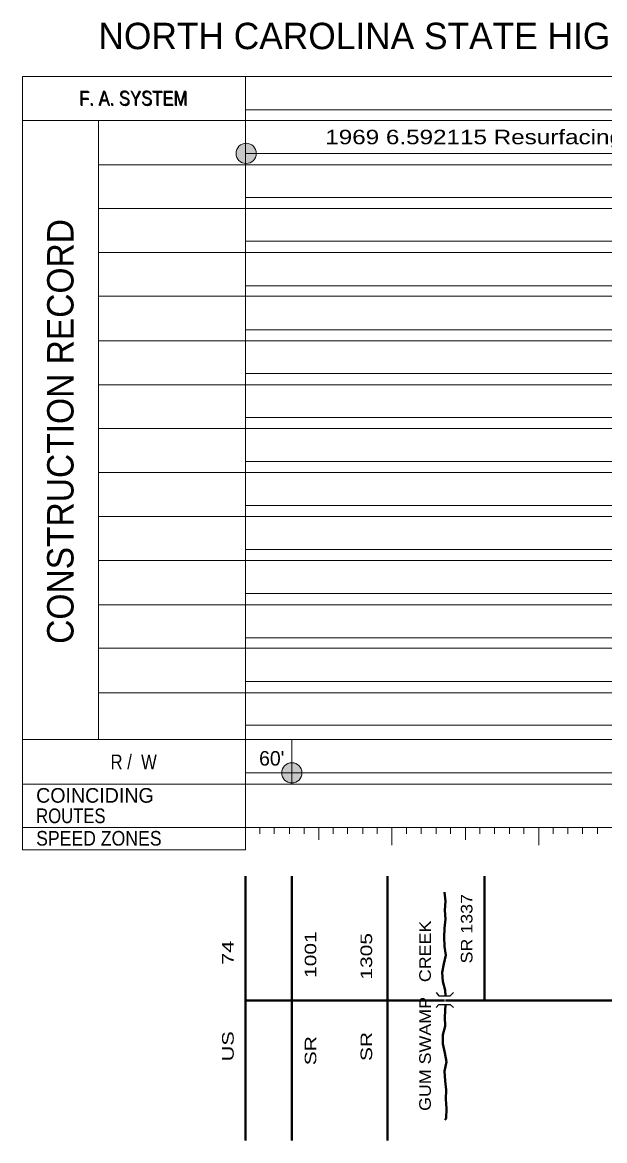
# Model space of a CAD drawing. Extents: x -6.9 to 14.9, y -10.9 to 5.7.
# Drawn here: x -6.92 to -2.9, y -2.04 to 5.67 of the extents above; entities that cross this region are included whole.
import ezdxf
from ezdxf.enums import TextEntityAlignment as Align

# ---------------------------------------------------------------- set-up
doc = ezdxf.new("R2010")
doc.units = 0
doc.header["$LTSCALE"] = 0.04
doc.layers.add('1', color=7, linetype='Continuous', lineweight=13)

msp = doc.modelspace()

# ---------------------------------------------------------------- hatches: boundary and pattern name
at = {"layer": '1'}
for points in [[(-5.307, 4.769, 1), (-5.447, 4.769, 1)], [(-4.992, 0.496, 1), (-5.132, 0.496, 1)]]:
    msp.add_hatch(color=256, dxfattribs=at).paths.add_polyline_path(points)

# ---------------------------------------------------------------- linework, layer by layer
for p, q in [((-6.921, 5.3), (14.851, 5.3)), ((-6.921, 5.3), (-6.921, -0.036)), ((-5.382, -0.036), (-5.382, 5.3)), ((-5.382, 5.069), (14.851, 5.069)), ((-6.921, 4.997), (14.851, 4.997)), ((-6.396, 4.997), (-6.396, 0.725)), ((-5.382, 4.768), (14.851, 4.768)), ((-6.396, 4.69), (14.851, 4.69)), ((-5.382, 4.464), (14.851, 4.464)), ((-6.396, 4.389), (14.851, 4.389)), ((-5.382, 4.163), (14.851, 4.163)), ((-6.396, 4.085), (14.851, 4.085)), ((-6.396, 3.783), (14.851, 3.783)), ((-5.382, 3.856), (14.851, 3.856)), ((-5.382, 3.553), (14.851, 3.553)), ((-6.396, 3.477), (14.851, 3.477)), ((-5.382, 3.251), (14.851, 3.251)), ((-6.396, 3.173), (14.851, 3.173)), ((-5.382, 2.947), (14.851, 2.947)), ((-6.396, 2.872), (14.851, 2.872)), ((-5.382, 2.643), (14.851, 2.643)), ((-6.396, 2.568), (14.851, 2.568)), ((-5.382, 2.34), (14.851, 2.34)), ((-6.396, 2.264), (14.851, 2.264)), ((-5.382, 2.036), (14.851, 2.036)), ((-6.396, 1.96), (14.851, 1.96)), ((-5.382, 1.734), (14.851, 1.734)), ((-6.396, 1.656), (14.851, 1.656)), ((-5.382, 1.428), (14.851, 1.428)), ((-6.396, 1.355), (14.851, 1.355)), ((-5.382, 1.126), (14.851, 1.126)), ((-6.396, 1.049), (14.851, 1.049)), ((-5.382, 0.825), (14.851, 0.825)), ((-6.921, 0.725), (14.851, 0.725)), ((-5.062, 0.419), (-5.062, 0.725)), ((-5.382, 0.497), (14.851, 0.497)), ((-5.282, 0.076), (-5.282, 0.118)), ((-5.183, 0.076), (-5.183, 0.118)), ((-5.078, 0.076), (-5.078, 0.118)), ((-4.978, 0.076), (-4.978, 0.118)), ((-4.876, 0.035), (-4.876, 0.118)), ((-4.777, 0.076), (-4.777, 0.118)), ((-4.677, 0.076), (-4.677, 0.118)), ((-4.573, 0.076), (-4.573, 0.118)), ((-4.473, 0.076), (-4.473, 0.118)), ((-4.371, -0.004), (-4.371, 0.118)), ((-4.271, 0.076), (-4.271, 0.118)), ((-4.169, 0.076), (-4.169, 0.118)), ((-4.067, 0.076), (-4.067, 0.118)), ((-3.967, 0.076), (-3.967, 0.118)), ((-3.865, 0.035), (-3.865, 0.118)), ((-3.765, 0.076), (-3.765, 0.118)), ((-3.663, 0.076), (-3.663, 0.118)), ((-3.561, 0.076), (-3.561, 0.118)), ((-3.462, 0.076), (-3.462, 0.118)), ((-3.359, -0.004), (-3.359, 0.118)), ((-3.26, 0.076), (-3.26, 0.118)), ((-3.158, 0.076), (-3.158, 0.118)), ((-3.056, 0.076), (-3.056, 0.118)), ((-2.954, 0.076), (-2.954, 0.118)), ((-6.921, -0.036), (-5.382, -0.036))]:
    msp.add_line(p, q, dxfattribs=at)
at = {"layer": '1', "lineweight": 40}
for p, q in [((-5.382, -0.217), (-5.382, -1.075)), ((-5.062, -2.041), (-5.062, -0.217)), ((-4.402, -1.075), (-4.402, -0.217)), ((-3.732, -1.075), (-3.732, -0.217)), ((-5.382, -1.075), (-5.382, -2.041)), ((-4.402, -1.075), (-4.402, -2.041)), ((-4.402, -1.075), (-4.009, -1.075))]:
    msp.add_line(p, q, dxfattribs=at)
at = {"layer": '1'}
for points in [[(-6.921, 0.419), (-5.382, 0.419), (14.851, 0.419)], [(-6.921, 0.118), (-5.382, 0.118), (14.851, 0.118)]]:
    msp.add_lwpolyline(points, dxfattribs=at)
at = {"layer": '1', "lineweight": 40}
for points in [[(-4.009, -0.327), (-4.002, -0.389), (-4.006, -0.451), (-4.002, -0.513), (-4.009, -0.575), (-4.011, -0.637), (-4.009, -0.701), (-4, -0.761), (-4.013, -0.821), (-4.026, -0.881), (-4.02, -0.943), (-4.004, -1.003), (-4.003, -1.042)], [(-5.382, -1.075), (-5.062, -1.075), (-4.402, -1.075)], [(-4.002, -1.075), (-3.732, -1.075), (-2.232, -1.075), (-0.352, -1.075), (-0.052, -1.075), (0.348, -1.075), (1.648, -1.075), (2.288, -1.075), (4.048, -1.075), (5.568, -1.075), (6.118, -1.075), (6.618, -1.075)], [(-4.003, -1.102), (-4.006, -1.189), (-4.004, -1.251), (-4.02, -1.311), (-4.02, -1.373), (-4.006, -1.435), (-3.995, -1.497), (-4.009, -1.561), (-4.004, -1.628), (-3.998, -1.69), (-4, -1.756), (-3.995, -1.82), (-3.998, -1.888), (-4.006, -1.898)]]:
    msp.add_lwpolyline(points, dxfattribs=at)
at = {"layer": '1', "lineweight": 25}
for points in [[(-4.067, -1.02), (-4.047, -1.042), (-3.969, -1.042), (-3.947, -1.02)], [(-4.067, -1.122), (-4.047, -1.102), (-3.969, -1.102), (-3.947, -1.122)]]:
    msp.add_lwpolyline(points, dxfattribs=at)
at = {"layer": '1'}
for centre in [(-5.377, 4.769), (-5.062, 0.496)]:
    msp.add_circle(centre, 0.07, dxfattribs=at)

# ---------------------------------------------------------------- texts
for s, height, p in [('NORTH CAROLINA STATE HIGHWAY CONSTRUCTION AND INVENTORY DIAGRAM', 0.1821, (-6.396, 5.488)), ('COINCIDING', 0.1011, (-6.826, 0.29))]:
    msp.add_text(s, height=height, dxfattribs=at).set_placement(p)
for s, height, width, p in [('F. A. SYSTEM', 0.1011, 0.85, (-6.157, 5.101)), ('F. A. SYSTEM', 0.1011, 0.85, (-6.152, 5.096)), ('1969 6.592115 Resurfacing with 1.5" SA on Existing 4.5" SA', 0.1, 1.25, (-2.593, 4.832)), ('R /  W', 0.1011, 0.85, (-6.153, 0.521))]:
    msp.add_text(s, height=height, dxfattribs=dict(at, width=width)).set_placement(p, align=Align.CENTER)
for s, height, width, p in [('CONSTRUCTION RECORD', 0.1821, 0.95, (-6.568, 2.851)), ('SR 1337', 0.08, 1.15, (-3.816, -0.5795)), ('GUM SWAMP   CREEK', 0.08, 1.15, (-4.103, -1.18)), ('SR          1001', 0.08, 1.35, (-4.893, -1.059)), ('SR         1305', 0.08, 1.35, (-4.508, -1.0505)), ('US           74', 0.08, 1.4, (-5.463, -1.078))]:
    msp.add_text(s, height=height, rotation=90, dxfattribs=dict(at, width=width)).set_placement(p, align=Align.CENTER)
msp.add_text("60'", height=0.1, dxfattribs=at).set_placement((-5.2005, 0.546), align=Align.CENTER)
for s, width, p in [('ROUTES', 0.85, (-6.826, 0.149)), ('SPEED ZONES', 0.9, (-6.826, -0.006))]:
    msp.add_text(s, height=0.1011, dxfattribs=dict(at, width=width)).set_placement(p)

doc.saveas('drawing.dxf')
